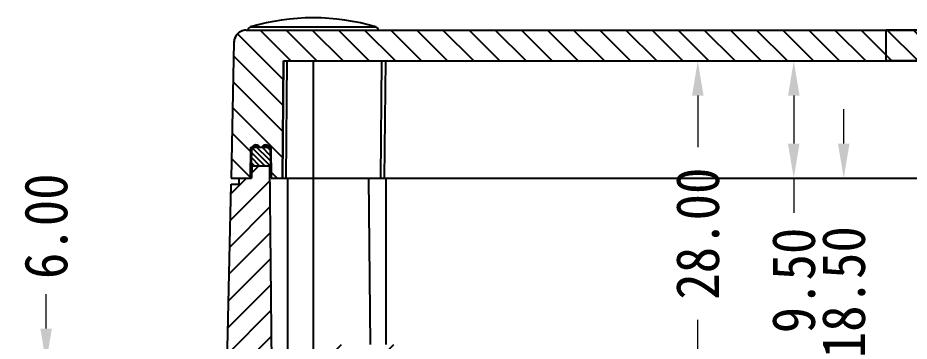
# Model space of a CAD drawing. Header units: millimetres. Extents: x 1034 to 1636, y -2154 to -1937.
# Drawn here: x 1485.3 to 1557.7, y -2106.5 to -2080.3 of the extents above; entities that cross this region are included whole.
import ezdxf

# ---------------------------------------------------------------- set-up
doc = ezdxf.new("R2010")
doc.units = ezdxf.units.MM
doc.layers.add('dim', color=3, linetype='Continuous', lineweight=9)
doc.styles.add('FFS', font='', dxfattribs={"width": 0.9})
doc.styles.get('FFS').set_extended_font_data('FangSong_GB2312')
doc.dimstyles.new('YanXiu', dxfattribs={"dimtxt": 2.5, "dimasz": 2.2, "dimexe": 1, "dimexo": 0.6, "dimgap": 0.66, "dimtad": 0, "dimzin": 1, "dimdsep": 46, "dimtxsty": 'FFS', "dimcen": 0, "dimclrd": 256, "dimclre": 131, "dimclrt": 42, "dimazin": 0, "dimtfac": 1, "dimtofl": 0, "dimtmove": 0, "dimatfit": 3, "dimfxl": 1, "dimlwd": 5, "dimlwe": 5, "dimarcsym": 0})

# ---------------------------------------------------------------- blocks, each defined once
blk = doc.blocks.new('*D80')
at = {"layer": 'Defpoints', "color": 0}
for p in [(1487.628, -2108.314), (1491.507, -2108.314), (1490.307, -2114.314)]:
    blk.add_point(p, dxfattribs=at)
at = {"layer": 'dim', "lineweight": 5}
for p, q in [((1487.628, -2105.514), (1487.628, -2102.714)), ((1487.628, -2117.114), (1487.628, -2119.914))]:
    blk.add_line(p, q, dxfattribs=at)
at = {"layer": 'dim', "color": 131, "lineweight": 5}
for p, q in [((1490.807, -2108.314), (1486.928, -2108.314)), ((1489.607, -2114.314), (1486.928, -2114.314))]:
    blk.add_line(p, q, dxfattribs=at)
at = {"layer": 'dim'}
for points in [[(1487.161, -2105.514), (1488.094, -2105.514), (1487.628, -2108.314)], [(1487.161, -2117.114), (1488.094, -2117.114), (1487.628, -2114.314)]]:
    blk.add_solid(points, dxfattribs=at)
at = {"layer": 'dim', "color": 42, "insert": (1487.628, -2097.215), "char_height": 3.5, "attachment_point": 5, "rotation": 90, "style": 'FFS'}
blk.add_mtext('6.00', dxfattribs=at)
blk = doc.blocks.new('*D83')
at = {"layer": 'Defpoints', "color": 0}
for p in [(1552.372, -2093.314), (1555.807, -2093.314), (1555.807, -2111.814)]:
    blk.add_point(p, dxfattribs=at)
at = {"layer": 'dim', "lineweight": 5}
for p, q in [((1552.372, -2090.514), (1552.372, -2087.714)), ((1552.372, -2114.614), (1552.372, -2117.414))]:
    blk.add_line(p, q, dxfattribs=at)
at = {"layer": 'dim', "color": 131, "lineweight": 5}
for p, q in [((1555.107, -2093.314), (1551.672, -2093.314)), ((1555.107, -2111.814), (1551.672, -2111.814))]:
    blk.add_line(p, q, dxfattribs=at)
at = {"layer": 'dim'}
for points in [[(1551.905, -2090.514), (1552.839, -2090.514), (1552.372, -2093.314)], [(1551.905, -2114.614), (1552.839, -2114.614), (1552.372, -2111.814)]]:
    blk.add_solid(points, dxfattribs=at)
at = {"layer": 'dim', "color": 42, "insert": (1552.372, -2102.564), "char_height": 3.5, "attachment_point": 5, "rotation": 90, "style": 'FFS'}
blk.add_mtext('18.50', dxfattribs=at)
blk = doc.blocks.new('*D73')
at = {"layer": 'Defpoints', "color": 0}
for p in [(1549.915, -2083.814), (1548.314, -2093.314), (1549.915, -2093.314)]:
    blk.add_point(p, dxfattribs=at)
at = {"layer": 'dim', "color": 131, "lineweight": 5}
for p, q in [((1549.216, -2083.814), (1547.614, -2083.814)), ((1549.216, -2093.314), (1547.614, -2093.314))]:
    blk.add_line(p, q, dxfattribs=at)
at = {"layer": 'dim', "lineweight": 5}
for p, q in [((1548.314, -2086.614), (1548.314, -2090.514)), ((1548.314, -2093.314), (1548.314, -2096.114))]:
    blk.add_line(p, q, dxfattribs=at)
at = {"layer": 'dim'}
for points in [[(1547.847, -2086.614), (1548.781, -2086.614), (1548.314, -2083.814)], [(1547.847, -2090.514), (1548.781, -2090.514), (1548.314, -2093.314)]]:
    blk.add_solid(points, dxfattribs=at)
at = {"layer": 'dim', "color": 42, "insert": (1548.314, -2101.614), "char_height": 3.5, "attachment_point": 5, "rotation": 90, "style": 'FFS'}
blk.add_mtext('9.50', dxfattribs=at)
blk = doc.blocks.new('*D74')
at = {"layer": 'Defpoints', "color": 0}
for p in [(1543.551, -2083.814), (1540.524, -2111.814), (1544.786, -2111.814)]:
    blk.add_point(p, dxfattribs=at)
at = {"layer": 'dim', "color": 131, "lineweight": 5}
for p, q in [((1542.852, -2083.814), (1539.825, -2083.814)), ((1544.086, -2111.814), (1539.825, -2111.814))]:
    blk.add_line(p, q, dxfattribs=at)
at = {"layer": 'dim', "lineweight": 5}
for p, q in [((1540.524, -2086.614), (1540.524, -2090.815)), ((1540.524, -2109.014), (1540.524, -2104.814))]:
    blk.add_line(p, q, dxfattribs=at)
at = {"layer": 'dim'}
for points in [[(1540.058, -2086.614), (1540.991, -2086.614), (1540.524, -2083.814)], [(1540.058, -2109.014), (1540.991, -2109.014), (1540.524, -2111.814)]]:
    blk.add_solid(points, dxfattribs=at)
at = {"layer": 'dim', "color": 42, "insert": (1540.524, -2097.814), "char_height": 3.5, "attachment_point": 5, "rotation": 90, "style": 'FFS'}
blk.add_mtext('28.00', dxfattribs=at)

msp = doc.modelspace()

# ---------------------------------------------------------------- hatches: boundary and pattern name
h = msp.add_hatch()
h.set_pattern_fill('DEFAULT__9', color=5, scale=1.5, angle=-45, style=0, pattern_type=0)
h.set_pattern_definition([(315, (1092.5388, -1138.534), (1.0606602, 1.0606602), [])])
edge = h.paths.add_edge_path()
edge.add_line((1588.967, -2093.314), (1587.307, -2093.314))
edge.add_line((1587.176, -2085.814), (1587.307, -2093.314))
edge.add_line((1587.176, -2085.814), (1586.187, -2085.814))
edge.add_line((1586.187, -2085.814), (1586.057, -2093.314))
edge.add_line((1586.057, -2093.314), (1584.057, -2093.314))
edge.add_line((1584.057, -2093.314), (1584.057, -2085.214))
edge.add_line((1584.057, -2085.214), (1585.538, -2083.732))
edge.add_line((1585.557, -2083.214), (1585.538, -2083.732))
edge.add_line((1587.216, -2083.214), (1585.557, -2083.214))
edge.add_line((1587.282, -2081.314), (1587.216, -2083.214))
edge.add_line((1587.736, -2081.314), (1587.282, -2081.314))
edge.add_spline(control_points=[(1587.736, -2081.314), (1588.312, -2081.314), (1588.724, -2081.717), (1588.736, -2082.293)], knot_values=[0, 0, 0, 0, 1, 1, 1, 1], weights=[1, 0.809648, 0.809648, 1], degree=3, periodic=0)
edge.add_line((1588.736, -2082.293), (1588.967, -2093.314))
edge = h.paths.add_edge_path()
edge.add_line((1580.557, -2093.314), (1579.407, -2093.314))
edge.add_line((1579.363, -2090.814), (1579.407, -2093.314))
edge.add_line((1579.363, -2090.814), (1577.75, -2090.814))
edge.add_line((1577.75, -2090.814), (1577.707, -2093.314))
edge.add_line((1577.707, -2093.314), (1576.807, -2093.314))
edge.add_line((1576.724, -2083.814), (1576.807, -2093.314))
edge.add_line((1576.724, -2083.814), (1574.957, -2083.814))
edge.add_line((1574.957, -2083.814), (1574.957, -2081.314))
edge.add_line((1577.331, -2081.314), (1574.957, -2081.314))
edge.add_line((1577.331, -2081.314), (1577.397, -2083.214))
edge.add_line((1579.057, -2083.214), (1577.397, -2083.214))
edge.add_line((1579.057, -2083.214), (1579.075, -2083.732))
edge.add_line((1580.557, -2085.214), (1579.075, -2083.732))
edge.add_line((1580.557, -2093.314), (1580.557, -2085.214))
edge = h.paths.add_edge_path()
edge.add_line((1574.957, -2083.814), (1574.957, -2081.314))
edge.add_line((1574.957, -2083.814), (1574.957, -2081.314))
edge = h.paths.add_edge_path()
edge.add_line((1574.957, -2081.314), (1555.807, -2081.314))
edge.add_line((1574.957, -2083.814), (1574.957, -2081.314))
edge.add_line((1574.957, -2083.814), (1555.807, -2083.814))
edge.add_line((1555.807, -2083.814), (1555.807, -2081.314))
edge = h.paths.add_edge_path()
edge.add_line((1555.807, -2083.814), (1555.807, -2081.314))
edge.add_line((1555.807, -2083.814), (1555.807, -2081.314))
edge = h.paths.add_edge_path()
edge.add_line((1502.647, -2093.314), (1504.207, -2093.314))
edge.add_line((1502.877, -2082.293), (1502.647, -2093.314))
edge.add_spline(control_points=[(1503.877, -2081.314), (1503.301, -2081.314), (1502.889, -2081.717), (1502.877, -2082.293)], knot_values=[0, 0, 0, 0, 1, 1, 1, 1], weights=[1, 0.809648, 0.809648, 1], degree=3, periodic=0)
edge.add_line((1503.877, -2081.314), (1555.807, -2081.314))
edge.add_line((1555.807, -2083.814), (1555.807, -2081.314))
edge.add_line((1506.889, -2083.814), (1555.807, -2083.814))
edge.add_line((1506.889, -2083.814), (1506.807, -2093.314))
edge.add_line((1505.907, -2093.314), (1506.807, -2093.314))
edge.add_line((1505.863, -2090.814), (1505.907, -2093.314))
edge.add_line((1504.25, -2090.814), (1505.863, -2090.814))
edge.add_line((1504.25, -2090.814), (1504.207, -2093.314))
h = msp.add_hatch()
h.set_pattern_fill('DEFAULT__7', color=5, scale=0.3, angle=-45, style=0, pattern_type=0)
h.set_pattern_definition([(315, (1092.53877, -1138.53397), (0.212132034, 0.212132034), [])])
edge = h.paths.add_edge_path()
edge.add_line((1579.313, -2090.814), (1579.239, -2090.814))
edge.add_line((1579.313, -2090.814), (1579.339, -2092.314))
edge.add_line((1579.339, -2092.314), (1577.774, -2092.314))
edge.add_line((1577.774, -2092.314), (1577.8, -2090.814))
edge.add_line((1577.874, -2090.814), (1577.8, -2090.814))
edge.add_spline(control_points=[(1577.874, -2090.814), (1577.987, -2090.494), (1578.326, -2090.494), (1578.439, -2090.814)], knot_values=[0, 0, 0, 0, 1, 1, 1, 1], weights=[1, 0.555556, 0.555556, 1], degree=3, periodic=0)
edge.add_line((1578.674, -2090.814), (1578.439, -2090.814))
edge.add_spline(control_points=[(1578.674, -2090.814), (1578.787, -2090.494), (1579.126, -2090.494), (1579.239, -2090.814)], knot_values=[0, 0, 0, 0, 1, 1, 1, 1], weights=[1, 0.555556, 0.555556, 1], degree=3, periodic=0)
edge = h.paths.add_edge_path()
edge.add_line((1504.3, -2090.814), (1504.374, -2090.814))
edge.add_spline(control_points=[(1504.374, -2090.814), (1504.487, -2090.494), (1504.826, -2090.494), (1504.939, -2090.814)], knot_values=[0, 0, 0, 0, 1, 1, 1, 1], weights=[1, 0.555556, 0.555556, 1], degree=3, periodic=0)
edge.add_line((1504.939, -2090.814), (1505.174, -2090.814))
edge.add_spline(control_points=[(1505.174, -2090.814), (1505.287, -2090.494), (1505.626, -2090.494), (1505.739, -2090.814)], knot_values=[0, 0, 0, 0, 1, 1, 1, 1], weights=[1, 0.555556, 0.555556, 1], degree=3, periodic=0)
edge.add_line((1505.739, -2090.814), (1505.813, -2090.814))
edge.add_line((1505.813, -2090.814), (1505.839, -2092.314))
edge.add_line((1504.274, -2092.314), (1505.839, -2092.314))
edge.add_line((1504.3, -2090.814), (1504.274, -2092.314))
h = msp.add_hatch()
h.set_pattern_fill('DEFAULT__8', color=5, scale=1.5, angle=45, style=0, pattern_type=0)
h.set_pattern_definition([(45, (1092.5388, -1138.534), (-1.0606602, 1.0606602), [])])
edge = h.paths.add_edge_path()
edge.add_line((1588.307, -2093.314), (1585.057, -2093.314))
edge.add_line((1588.315, -2093.814), (1588.307, -2093.314))
edge.add_line((1588.977, -2093.814), (1588.315, -2093.814))
edge.add_line((1589.406, -2114.314), (1588.977, -2093.814))
edge.add_line((1589.406, -2114.314), (1586.746, -2114.314))
edge.add_line((1586.432, -2099.314), (1586.746, -2114.314))
edge.add_line((1586.432, -2099.314), (1585.057, -2099.314))
edge.add_line((1585.057, -2099.314), (1585.057, -2093.314))
edge = h.paths.add_edge_path()
edge.add_line((1579.557, -2093.314), (1579.307, -2093.314))
edge.add_line((1579.557, -2099.314), (1579.557, -2093.314))
edge.add_line((1580.459, -2099.314), (1579.557, -2099.314))
edge.add_line((1580.459, -2099.314), (1580.145, -2114.314))
edge.add_line((1580.145, -2114.314), (1574.957, -2114.314))
edge.add_line((1574.957, -2114.314), (1574.957, -2111.814))
edge.add_line((1577.645, -2111.814), (1574.957, -2111.814))
edge.add_line((1577.645, -2111.814), (1577.815, -2092.314))
edge.add_line((1579.289, -2092.314), (1577.815, -2092.314))
edge.add_line((1579.289, -2092.314), (1579.307, -2093.314))
edge = h.paths.add_edge_path()
edge.add_line((1574.957, -2114.314), (1574.957, -2111.814))
edge.add_line((1574.957, -2114.314), (1574.957, -2111.814))
edge = h.paths.add_edge_path()
edge.add_line((1574.957, -2114.314), (1555.807, -2114.314))
edge.add_line((1555.807, -2114.314), (1555.807, -2111.814))
edge.add_line((1567.545, -2111.814), (1555.807, -2111.814))
edge.add_line((1567.545, -2111.814), (1567.807, -2106.814))
edge.add_line((1569.557, -2106.814), (1567.807, -2106.814))
edge.add_line((1569.605, -2112.314), (1569.557, -2106.814))
edge.add_line((1572.009, -2112.314), (1569.605, -2112.314))
edge.add_line((1572.009, -2112.314), (1572.057, -2106.814))
edge.add_line((1573.807, -2106.814), (1572.057, -2106.814))
edge.add_line((1574.069, -2111.814), (1573.807, -2106.814))
edge.add_line((1574.957, -2111.814), (1574.069, -2111.814))
edge.add_line((1574.957, -2114.314), (1574.957, -2111.814))
edge = h.paths.add_edge_path()
edge.add_line((1555.807, -2114.064), (1555.807, -2114.314))
edge.add_line((1555.807, -2114.064), (1555.807, -2111.814))
edge.add_line((1555.807, -2114.314), (1555.807, -2111.814))
edge = h.paths.add_edge_path()
edge.add_line((1503.307, -2093.314), (1504.307, -2093.314))
edge.add_line((1504.324, -2092.314), (1504.307, -2093.314))
edge.add_line((1504.324, -2092.314), (1505.798, -2092.314))
edge.add_line((1505.968, -2111.814), (1505.798, -2092.314))
edge.add_line((1505.968, -2111.814), (1510.545, -2111.814))
edge.add_line((1510.545, -2111.814), (1510.807, -2106.814))
edge.add_line((1510.807, -2106.814), (1512.557, -2106.814))
edge.add_line((1512.605, -2112.314), (1512.557, -2106.814))
edge.add_line((1512.605, -2112.314), (1515.009, -2112.314))
edge.add_line((1515.009, -2112.314), (1515.057, -2106.814))
edge.add_line((1515.057, -2106.814), (1516.807, -2106.814))
edge.add_line((1517.069, -2111.814), (1516.807, -2106.814))
edge.add_line((1517.069, -2111.814), (1555.807, -2111.814))
edge.add_line((1555.807, -2114.064), (1555.807, -2111.814))
edge.add_line((1520.811, -2114.064), (1555.807, -2114.064))
edge.add_line((1520.811, -2114.064), (1520.807, -2114.314))
edge.add_line((1503.668, -2114.314), (1520.807, -2114.314))
edge.add_line((1503.663, -2114.014), (1503.668, -2114.314))
edge.add_line((1500.562, -2114.014), (1503.663, -2114.014))
edge.add_line((1500.562, -2114.014), (1500.557, -2114.314))
edge.add_line((1498.557, -2114.314), (1500.557, -2114.314))
edge.add_line((1498.557, -2111.214), (1498.557, -2114.314))
edge.add_line((1498.557, -2111.214), (1500.772, -2111.214))
edge.add_line((1500.772, -2111.214), (1500.807, -2110.214))
edge.add_line((1500.807, -2110.214), (1501.716, -2110.214))
edge.add_line((1501.716, -2110.214), (1501.782, -2108.314))
edge.add_line((1501.782, -2108.314), (1502.332, -2108.314))
edge.add_line((1502.332, -2108.314), (1502.636, -2093.814))
edge.add_line((1502.636, -2093.814), (1503.298, -2093.814))
edge.add_line((1503.298, -2093.814), (1503.307, -2093.314))
edge = h.paths.add_edge_path()
edge.add_line((1490.307, -2114.314), (1492.307, -2114.314))
edge.add_line((1490.412, -2109.293), (1490.307, -2114.314))
edge.add_spline(control_points=[(1490.412, -2109.293), (1490.424, -2108.717), (1490.835, -2108.314), (1491.412, -2108.314)], knot_values=[0, 0, 0, 0, 1, 1, 1, 1], weights=[1, 0.809648, 0.809648, 1], degree=3, periodic=0)
edge.add_line((1491.412, -2108.314), (1491.831, -2108.314))
edge.add_line((1491.897, -2110.214), (1491.831, -2108.314))
edge.add_line((1491.897, -2110.214), (1492.807, -2110.214))
edge.add_line((1492.841, -2111.214), (1492.807, -2110.214))
edge.add_line((1492.841, -2111.214), (1495.057, -2111.214))
edge.add_line((1495.057, -2111.214), (1495.057, -2114.314))
edge.add_line((1493.057, -2114.314), (1495.057, -2114.314))
edge.add_line((1493.057, -2114.314), (1493.051, -2114.014))
edge.add_line((1492.312, -2114.014), (1493.051, -2114.014))
edge.add_line((1492.312, -2114.014), (1492.307, -2114.314))

# ---------------------------------------------------------------- linework, layer by layer
at = {"color": 7}
for p, q in [((1503.877, -2081.314), (1577.331, -2081.314)), ((1503.877, -2081.314), (1555.807, -2081.314)), ((1504.221, -2081.048), (1514.392, -2081.048)), ((1555.807, -2083.814), (1555.807, -2081.314)), ((1555.807, -2083.814), (1555.807, -2081.314)), ((1555.807, -2083.814), (1555.807, -2081.314)), ((1555.807, -2083.814), (1555.807, -2081.314)), ((1574.957, -2081.314), (1555.807, -2081.314)), ((1502.877, -2082.293), (1502.647, -2093.314)), ((1502.877, -2082.293), (1502.647, -2093.314)), ((1506.807, -2093.314), (1506.889, -2083.814)), ((1506.889, -2083.814), (1506.807, -2093.314)), ((1506.889, -2083.814), (1576.724, -2083.814)), ((1506.889, -2083.814), (1555.807, -2083.814)), ((1507.107, -2093.314), (1507.189, -2083.814)), ((1509.307, -2083.814), (1509.307, -2111.814)), ((1514.807, -2093.314), (1514.889, -2083.814)), ((1515.107, -2093.314), (1515.189, -2083.814)), ((1574.957, -2083.814), (1555.807, -2083.814)), ((1504.207, -2093.314), (1504.25, -2090.814)), ((1504.25, -2090.814), (1504.207, -2093.314)), ((1504.25, -2090.814), (1505.863, -2090.814)), ((1504.25, -2090.814), (1505.863, -2090.814)), ((1504.3, -2090.814), (1504.274, -2092.314)), ((1504.3, -2090.814), (1504.274, -2092.314)), ((1504.3, -2090.814), (1504.374, -2090.814)), ((1504.939, -2090.814), (1505.174, -2090.814)), ((1505.739, -2090.814), (1505.813, -2090.814)), ((1505.813, -2090.814), (1505.839, -2092.314)), ((1505.813, -2090.814), (1505.839, -2092.314)), ((1505.907, -2093.314), (1505.863, -2090.814)), ((1505.863, -2090.814), (1505.907, -2093.314)), ((1504.274, -2092.314), (1505.905, -2092.314)), ((1504.274, -2092.314), (1505.839, -2092.314)), ((1504.307, -2093.314), (1504.324, -2092.314)), ((1504.324, -2092.314), (1504.307, -2093.314)), ((1504.324, -2092.314), (1505.798, -2092.314)), ((1505.968, -2111.814), (1505.798, -2092.314)), ((1505.968, -2111.814), (1505.798, -2092.314)), ((1502.332, -2108.314), (1502.636, -2093.814)), ((1502.332, -2108.314), (1502.636, -2093.814)), ((1502.636, -2093.814), (1503.298, -2093.814)), ((1502.636, -2093.814), (1503.298, -2093.814)), ((1502.647, -2093.314), (1504.309, -2093.314)), ((1502.647, -2093.314), (1504.207, -2093.314)), ((1503.298, -2093.814), (1503.307, -2093.314)), ((1503.298, -2093.814), (1503.307, -2093.314)), ((1503.307, -2093.314), (1504.307, -2093.314)), ((1505.907, -2093.314), (1577.807, -2093.314)), ((1505.907, -2093.314), (1506.807, -2093.314)), ((1507.207, -2093.314), (1507.207, -2111.814)), ((1513.807, -2093.314), (1513.924, -2106.814)), ((1515.207, -2093.314), (1515.207, -2106.814))]:
    msp.add_line(p, q, dxfattribs=at)
for centre, radius, start, end in [((1509.307, -2098.314), 18, 73.58886, 106.41114), ((1503.877, -2082.314), 1, 90, 178.8), ((1504.306, -2081.335), 0.3, 106.41114, 175.96413), ((1514.307, -2081.335), 0.3, 4.03587, 73.58886), ((1504.657, -2090.914), 0.3, 19.47122, 160.52878), ((1505.457, -2090.914), 0.3, 19.47122, 160.52878)]:
    msp.add_arc(centre, radius, start, end, dxfattribs=at)
for points, start_tangent, end_tangent in [([(1503.877, -2081.314), (1503.866, -2081.314), (1503.855, -2081.315), (1503.844, -2081.315), (1503.833, -2081.315), (1503.822, -2081.316), (1503.811, -2081.317), (1503.8, -2081.317), (1503.788, -2081.318), (1503.777, -2081.319), (1503.766, -2081.321), (1503.754, -2081.322), (1503.743, -2081.323), (1503.732, -2081.325), (1503.72, -2081.327), (1503.709, -2081.329), (1503.697, -2081.331), (1503.686, -2081.333), (1503.674, -2081.335), (1503.663, -2081.338), (1503.651, -2081.34), (1503.64, -2081.343), (1503.628, -2081.346), (1503.617, -2081.349), (1503.605, -2081.352), (1503.594, -2081.355), (1503.582, -2081.359), (1503.571, -2081.362), (1503.559, -2081.366), (1503.548, -2081.37), (1503.536, -2081.374), (1503.525, -2081.378), (1503.513, -2081.383), (1503.502, -2081.387), (1503.491, -2081.392), (1503.479, -2081.397), (1503.468, -2081.402), (1503.457, -2081.407), (1503.446, -2081.412), (1503.434, -2081.418), (1503.423, -2081.423), (1503.412, -2081.429), (1503.401, -2081.435), (1503.39, -2081.441), (1503.379, -2081.447), (1503.368, -2081.453), (1503.358, -2081.46), (1503.347, -2081.467), (1503.336, -2081.473), (1503.326, -2081.48), (1503.315, -2081.487), (1503.305, -2081.494), (1503.294, -2081.502), (1503.284, -2081.509), (1503.274, -2081.517), (1503.264, -2081.524), (1503.254, -2081.532), (1503.244, -2081.54), (1503.234, -2081.548), (1503.224, -2081.557), (1503.215, -2081.565), (1503.205, -2081.574), (1503.196, -2081.582), (1503.187, -2081.591), (1503.178, -2081.6), (1503.168, -2081.609), (1503.16, -2081.618), (1503.151, -2081.627), (1503.142, -2081.636), (1503.133, -2081.646), (1503.125, -2081.655), (1503.117, -2081.665), (1503.108, -2081.675), (1503.1, -2081.685), (1503.092, -2081.694), (1503.085, -2081.704), (1503.077, -2081.715), (1503.069, -2081.725), (1503.062, -2081.735), (1503.055, -2081.745), (1503.048, -2081.756), (1503.041, -2081.766), (1503.034, -2081.777), (1503.027, -2081.788), (1503.021, -2081.798), (1503.014, -2081.809), (1503.008, -2081.82), (1503.002, -2081.831), (1502.996, -2081.842), (1502.99, -2081.853), (1502.984, -2081.864), (1502.979, -2081.875), (1502.974, -2081.886), (1502.968, -2081.897), (1502.963, -2081.909), (1502.958, -2081.92), (1502.954, -2081.931), (1502.949, -2081.942), (1502.944, -2081.954), (1502.94, -2081.965), (1502.936, -2081.976), (1502.932, -2081.988), (1502.928, -2081.999), (1502.924, -2082.011), (1502.921, -2082.022), (1502.917, -2082.034), (1502.914, -2082.045), (1502.911, -2082.057), (1502.908, -2082.068), (1502.905, -2082.08), (1502.902, -2082.091), (1502.9, -2082.102), (1502.897, -2082.114), (1502.895, -2082.125), (1502.893, -2082.137), (1502.891, -2082.148), (1502.889, -2082.159), (1502.888, -2082.171), (1502.886, -2082.182), (1502.885, -2082.193), (1502.883, -2082.205), (1502.882, -2082.216), (1502.881, -2082.227), (1502.88, -2082.238), (1502.879, -2082.249), (1502.879, -2082.26), (1502.878, -2082.271), (1502.878, -2082.282), (1502.877, -2082.293)], (-1, 0), (-0.020942, -0.999781)), ([(1504.374, -2090.814), (1504.375, -2090.81), (1504.377, -2090.806), (1504.378, -2090.802), (1504.38, -2090.797), (1504.382, -2090.793), (1504.384, -2090.789), (1504.386, -2090.785), (1504.388, -2090.78), (1504.39, -2090.776), (1504.393, -2090.772), (1504.395, -2090.768), (1504.397, -2090.763), (1504.4, -2090.759), (1504.403, -2090.755), (1504.405, -2090.75), (1504.408, -2090.746), (1504.411, -2090.742), (1504.414, -2090.737), (1504.417, -2090.733), (1504.421, -2090.729), (1504.424, -2090.725), (1504.427, -2090.721), (1504.431, -2090.716), (1504.435, -2090.712), (1504.439, -2090.708), (1504.442, -2090.704), (1504.446, -2090.7), (1504.451, -2090.696), (1504.455, -2090.692), (1504.459, -2090.689), (1504.463, -2090.685), (1504.468, -2090.681), (1504.473, -2090.677), (1504.477, -2090.674), (1504.482, -2090.67), (1504.487, -2090.667), (1504.492, -2090.663), (1504.497, -2090.66), (1504.503, -2090.657), (1504.508, -2090.654), (1504.513, -2090.651), (1504.519, -2090.648), (1504.524, -2090.645), (1504.53, -2090.642), (1504.536, -2090.64), (1504.542, -2090.637), (1504.548, -2090.635), (1504.554, -2090.632), (1504.56, -2090.63), (1504.566, -2090.628), (1504.572, -2090.626), (1504.578, -2090.625), (1504.585, -2090.623), (1504.591, -2090.622), (1504.597, -2090.62), (1504.604, -2090.619), (1504.61, -2090.618), (1504.617, -2090.617), (1504.624, -2090.616), (1504.63, -2090.615), (1504.637, -2090.615), (1504.643, -2090.615), (1504.65, -2090.614), (1504.657, -2090.614), (1504.663, -2090.614), (1504.67, -2090.615), (1504.676, -2090.615), (1504.683, -2090.615), (1504.69, -2090.616), (1504.696, -2090.617), (1504.703, -2090.618), (1504.709, -2090.619), (1504.716, -2090.62), (1504.722, -2090.622), (1504.728, -2090.623), (1504.735, -2090.625), (1504.741, -2090.626), (1504.747, -2090.628), (1504.753, -2090.63), (1504.759, -2090.632), (1504.765, -2090.635), (1504.771, -2090.637), (1504.777, -2090.64), (1504.783, -2090.642), (1504.789, -2090.645), (1504.794, -2090.648), (1504.8, -2090.651), (1504.805, -2090.654), (1504.811, -2090.657), (1504.816, -2090.66), (1504.821, -2090.663), (1504.826, -2090.667), (1504.831, -2090.67), (1504.836, -2090.674), (1504.84, -2090.677), (1504.845, -2090.681), (1504.85, -2090.685), (1504.854, -2090.689), (1504.858, -2090.692), (1504.863, -2090.696), (1504.867, -2090.7), (1504.871, -2090.704), (1504.875, -2090.708), (1504.878, -2090.712), (1504.882, -2090.716), (1504.886, -2090.721), (1504.889, -2090.725), (1504.892, -2090.729), (1504.896, -2090.733), (1504.899, -2090.737), (1504.902, -2090.742), (1504.905, -2090.746), (1504.908, -2090.75), (1504.911, -2090.755), (1504.913, -2090.759), (1504.916, -2090.763), (1504.918, -2090.768), (1504.921, -2090.772), (1504.923, -2090.776), (1504.925, -2090.78), (1504.927, -2090.785), (1504.929, -2090.789), (1504.931, -2090.793), (1504.933, -2090.797), (1504.935, -2090.802), (1504.936, -2090.806), (1504.938, -2090.81), (1504.939, -2090.814)], (0.333333, 0.942809), (0.333333, -0.942809)), ([(1505.174, -2090.814), (1505.175, -2090.81), (1505.177, -2090.806), (1505.178, -2090.802), (1505.18, -2090.797), (1505.182, -2090.793), (1505.184, -2090.789), (1505.186, -2090.785), (1505.188, -2090.78), (1505.19, -2090.776), (1505.193, -2090.772), (1505.195, -2090.768), (1505.197, -2090.763), (1505.2, -2090.759), (1505.203, -2090.755), (1505.205, -2090.75), (1505.208, -2090.746), (1505.211, -2090.742), (1505.214, -2090.737), (1505.217, -2090.733), (1505.221, -2090.729), (1505.224, -2090.725), (1505.227, -2090.721), (1505.231, -2090.716), (1505.235, -2090.712), (1505.239, -2090.708), (1505.242, -2090.704), (1505.246, -2090.7), (1505.251, -2090.696), (1505.255, -2090.692), (1505.259, -2090.689), (1505.263, -2090.685), (1505.268, -2090.681), (1505.273, -2090.677), (1505.277, -2090.674), (1505.282, -2090.67), (1505.287, -2090.667), (1505.292, -2090.663), (1505.297, -2090.66), (1505.303, -2090.657), (1505.308, -2090.654), (1505.313, -2090.651), (1505.319, -2090.648), (1505.324, -2090.645), (1505.33, -2090.642), (1505.336, -2090.64), (1505.342, -2090.637), (1505.348, -2090.635), (1505.354, -2090.632), (1505.36, -2090.63), (1505.366, -2090.628), (1505.372, -2090.626), (1505.378, -2090.625), (1505.385, -2090.623), (1505.391, -2090.622), (1505.397, -2090.62), (1505.404, -2090.619), (1505.41, -2090.618), (1505.417, -2090.617), (1505.424, -2090.616), (1505.43, -2090.615), (1505.437, -2090.615), (1505.443, -2090.615), (1505.45, -2090.614), (1505.457, -2090.614), (1505.463, -2090.614), (1505.47, -2090.615), (1505.476, -2090.615), (1505.483, -2090.615), (1505.49, -2090.616), (1505.496, -2090.617), (1505.503, -2090.618), (1505.509, -2090.619), (1505.516, -2090.62), (1505.522, -2090.622), (1505.528, -2090.623), (1505.535, -2090.625), (1505.541, -2090.626), (1505.547, -2090.628), (1505.553, -2090.63), (1505.559, -2090.632), (1505.565, -2090.635), (1505.571, -2090.637), (1505.577, -2090.64), (1505.583, -2090.642), (1505.589, -2090.645), (1505.594, -2090.648), (1505.6, -2090.651), (1505.605, -2090.654), (1505.611, -2090.657), (1505.616, -2090.66), (1505.621, -2090.663), (1505.626, -2090.667), (1505.631, -2090.67), (1505.636, -2090.674), (1505.64, -2090.677), (1505.645, -2090.681), (1505.65, -2090.685), (1505.654, -2090.689), (1505.658, -2090.692), (1505.663, -2090.696), (1505.667, -2090.7), (1505.671, -2090.704), (1505.675, -2090.708), (1505.678, -2090.712), (1505.682, -2090.716), (1505.686, -2090.721), (1505.689, -2090.725), (1505.692, -2090.729), (1505.696, -2090.733), (1505.699, -2090.737), (1505.702, -2090.742), (1505.705, -2090.746), (1505.708, -2090.75), (1505.711, -2090.755), (1505.713, -2090.759), (1505.716, -2090.763), (1505.718, -2090.768), (1505.721, -2090.772), (1505.723, -2090.776), (1505.725, -2090.78), (1505.727, -2090.785), (1505.729, -2090.789), (1505.731, -2090.793), (1505.733, -2090.797), (1505.735, -2090.802), (1505.736, -2090.806), (1505.738, -2090.81), (1505.739, -2090.814)], (0.333333, 0.942809), (0.333333, -0.942809))]:
    msp.add_spline(points, degree=3, dxfattribs=dict(at, start_tangent=start_tangent, end_tangent=end_tangent))

# ---------------------------------------------------------------- dimensions: what is measured, and where the dimension line sits
at = {"layer": 'dim'}
for base, p1, p2, picture, middle in [((1540.524, -2111.814), (1543.551, -2083.814), (1544.786, -2111.814), '*D74', (1540.524, -2097.814)), ((1548.314, -2093.314), (1549.915, -2083.814), (1549.915, -2093.314), '*D73', (1548.314, -2101.614)), ((1552.372, -2093.314), (1555.807, -2111.814), (1555.807, -2093.314), '*D83', (1552.372, -2102.564)), ((1487.628, -2108.314), (1490.307, -2114.314), (1491.507, -2108.314), '*D80', (1487.628, -2097.215))]:
    dim = msp.add_linear_dim(base=base, p1=p1, p2=p2, angle=90, dimstyle='YanXiu', override={"dimtxt": 3.5, "dimasz": 2.8, "dimexe": 0.69965, "dimexo": 0.69965, "dimgap": 0.69965}, dxfattribs=at)
    dim.commit()
    dim.dimension.update_dxf_attribs({"geometry": picture, "text_midpoint": middle})

doc.saveas('drawing.dxf')
